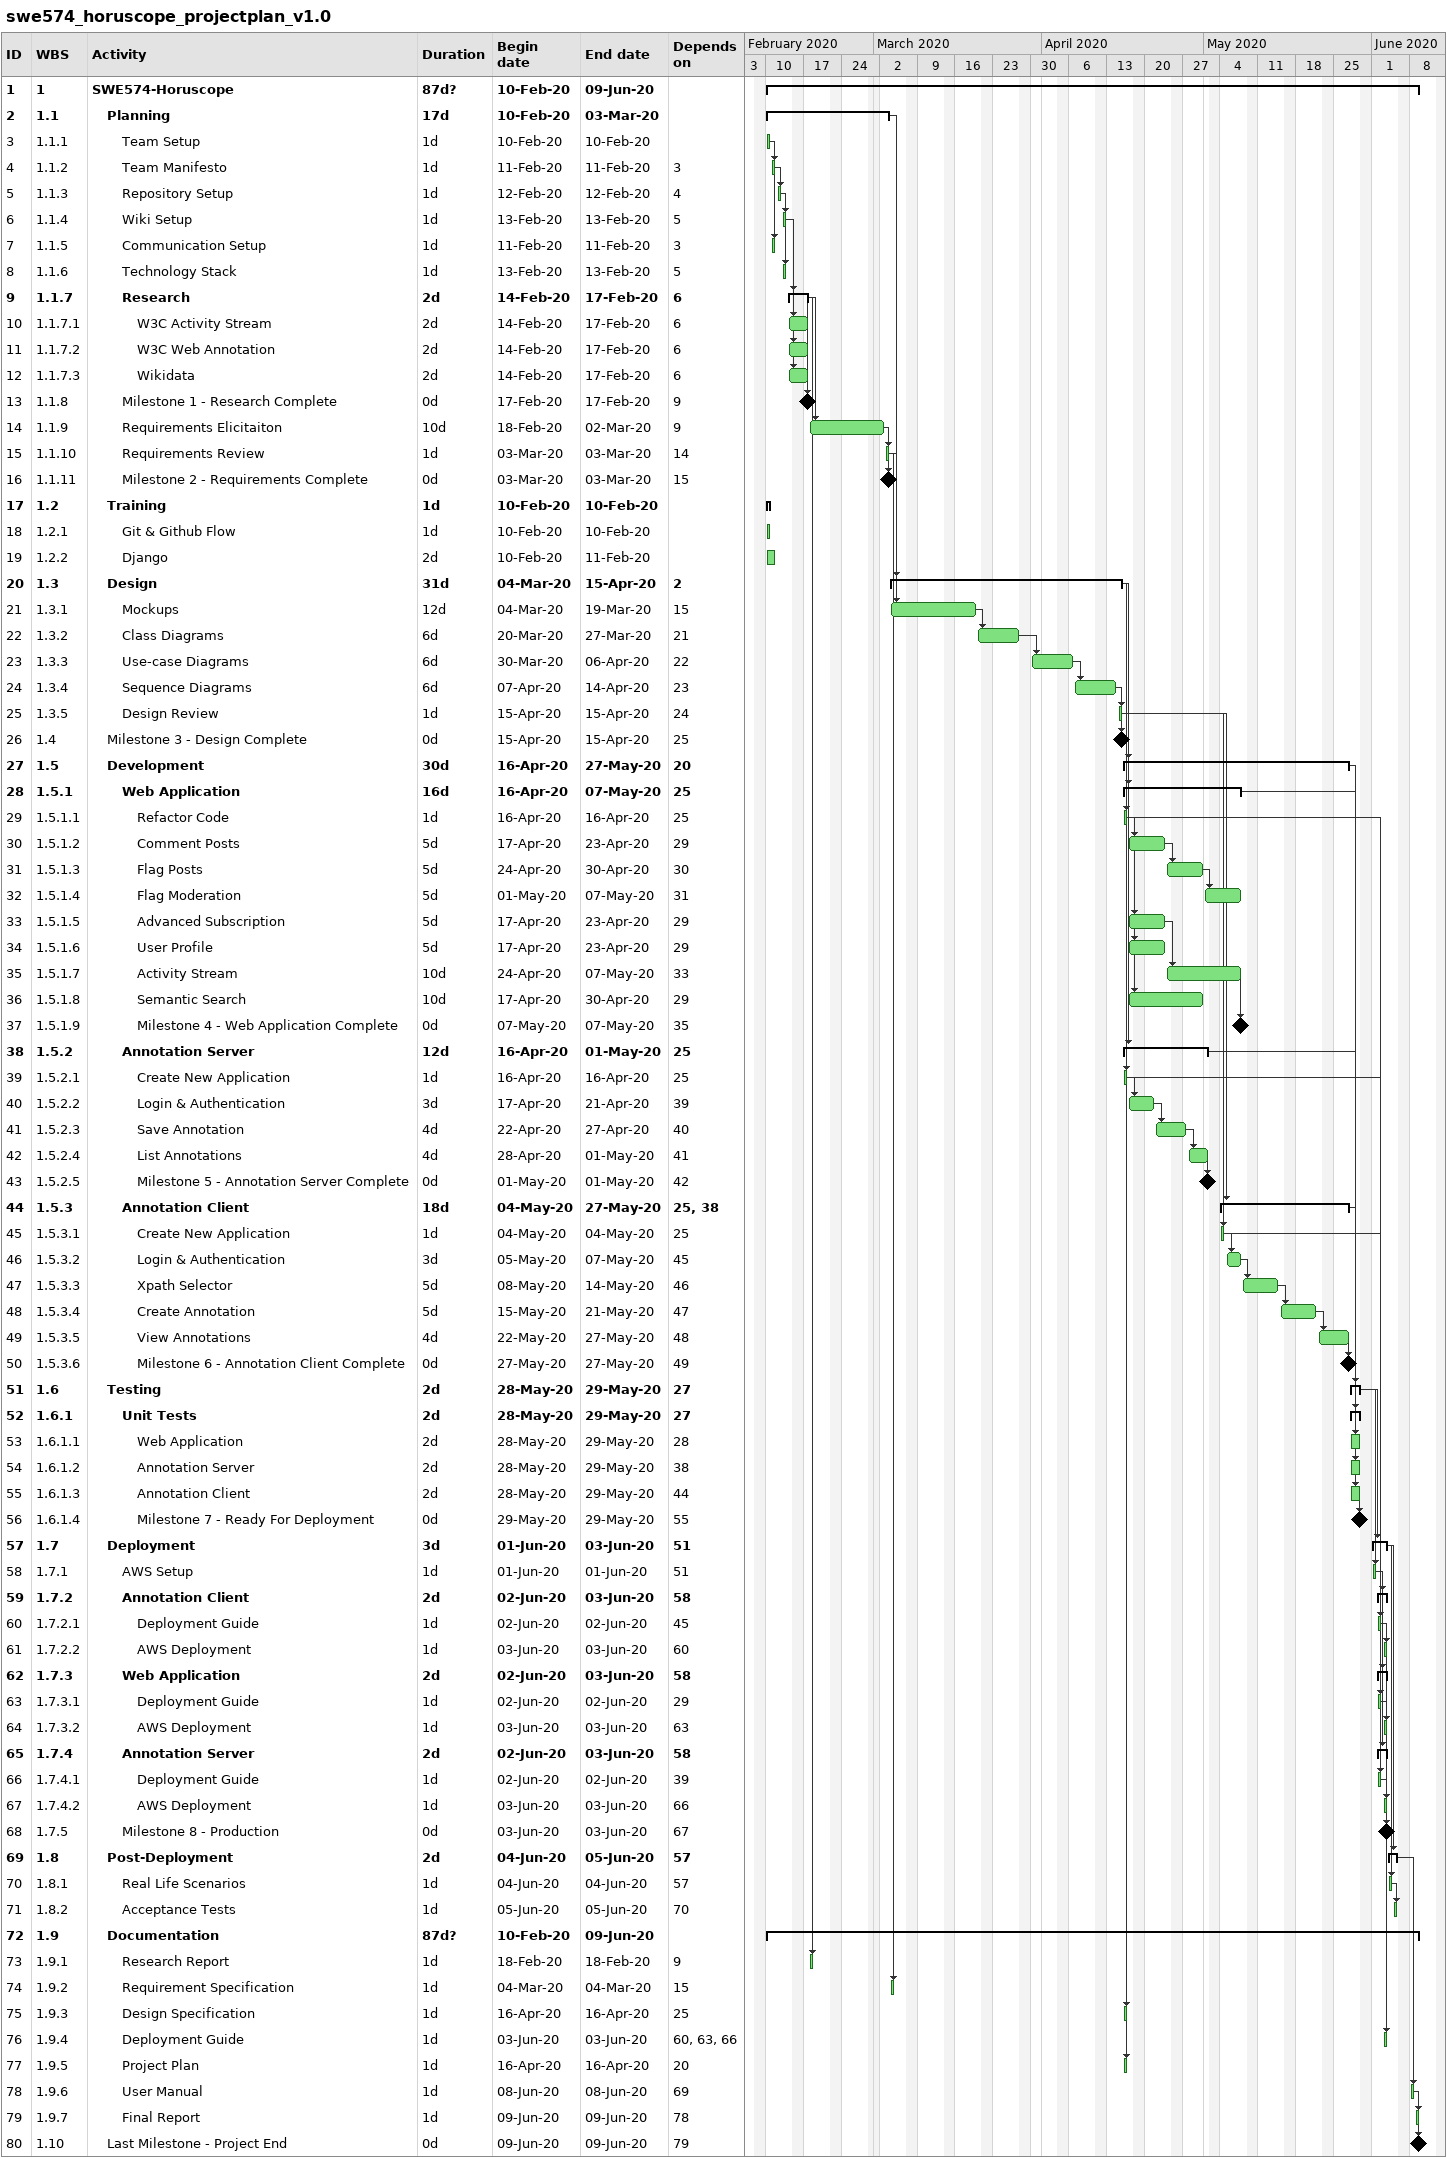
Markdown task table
swe574_horuscope_projectplan_v1.0

| ID | WBS | Task | Duration | Start | Finish | Predecessors |
|---|---|---|---|---|---|---|
| 1 | 1 | **SWE574-Horuscope** | 87d? | 2020-02-10 | 2020-06-09 |  |
| 2 | 1.1 | **Planning** | 17d | 2020-02-10 | 2020-03-03 |  |
| 3 | 1.1.1 | Team Setup | 1d | 2020-02-10 | 2020-02-10 |  |
| 4 | 1.1.2 | Team Manifesto | 1d | 2020-02-11 | 2020-02-11 | 3 |
| 5 | 1.1.3 | Repository Setup | 1d | 2020-02-12 | 2020-02-12 | 4 |
| 6 | 1.1.4 | Wiki Setup | 1d | 2020-02-13 | 2020-02-13 | 5 |
| 7 | 1.1.5 | Communication Setup | 1d | 2020-02-11 | 2020-02-11 | 3 |
| 8 | 1.1.6 | Technology Stack | 1d | 2020-02-13 | 2020-02-13 | 5 |
| 9 | 1.1.7 | **Research** | 2d | 2020-02-14 | 2020-02-17 | 6 |
| 10 | 1.1.7.1 | W3C Activity Stream | 2d | 2020-02-14 | 2020-02-17 | 6 |
| 11 | 1.1.7.2 | W3C Web Annotation | 2d | 2020-02-14 | 2020-02-17 | 6 |
| 12 | 1.1.7.3 | Wikidata | 2d | 2020-02-14 | 2020-02-17 | 6 |
| 13 | 1.1.8 | Milestone 1 - Research Complete | 0d | 2020-02-17 | 2020-02-17 | 9 |
| 14 | 1.1.9 | Requirements Elicitaiton | 10d | 2020-02-18 | 2020-03-02 | 9 |
| 15 | 1.1.10 | Requirements Review | 1d | 2020-03-03 | 2020-03-03 | 14 |
| 16 | 1.1.11 | Milestone 2 - Requirements Complete | 0d | 2020-03-03 | 2020-03-03 | 15 |
| 17 | 1.2 | **Training** | 1d | 2020-02-10 | 2020-02-10 |  |
| 18 | 1.2.1 | Git & Github Flow | 1d | 2020-02-10 | 2020-02-10 |  |
| 19 | 1.2.2 | Django | 2d | 2020-02-10 | 2020-02-11 |  |
| 20 | 1.3 | **Design** | 31d | 2020-03-04 | 2020-04-15 | 2 |
| 21 | 1.3.1 | Mockups | 12d | 2020-03-04 | 2020-03-19 | 15 |
| 22 | 1.3.2 | Class Diagrams | 6d | 2020-03-20 | 2020-03-27 | 21 |
| 23 | 1.3.3 | Use-case Diagrams | 6d | 2020-03-30 | 2020-04-06 | 22 |
| 24 | 1.3.4 | Sequence Diagrams | 6d | 2020-04-07 | 2020-04-14 | 23 |
| 25 | 1.3.5 | Design Review | 1d | 2020-04-15 | 2020-04-15 | 24 |
| 26 | 1.4 | Milestone 3 - Design Complete | 0d | 2020-04-15 | 2020-04-15 | 25 |
| 27 | 1.5 | **Development** | 30d | 2020-04-16 | 2020-05-27 | 20 |
| 28 | 1.5.1 | **Web Application** | 16d | 2020-04-16 | 2020-05-07 | 25 |
| 29 | 1.5.1.1 | Refactor Code | 1d | 2020-04-16 | 2020-04-16 | 25 |
| 30 | 1.5.1.2 | Comment Posts | 5d | 2020-04-17 | 2020-04-23 | 29 |
| 31 | 1.5.1.3 | Flag Posts | 5d | 2020-04-24 | 2020-04-30 | 30 |
| 32 | 1.5.1.4 | Flag Moderation | 5d | 2020-05-01 | 2020-05-07 | 31 |
| 33 | 1.5.1.5 | Advanced Subscription | 5d | 2020-04-17 | 2020-04-23 | 29 |
| 34 | 1.5.1.6 | User Profile | 5d | 2020-04-17 | 2020-04-23 | 29 |
| 35 | 1.5.1.7 | Activity Stream | 10d | 2020-04-24 | 2020-05-07 | 33 |
| 36 | 1.5.1.8 | Semantic Search | 10d | 2020-04-17 | 2020-04-30 | 29 |
| 37 | 1.5.1.9 | Milestone 4 - Web Application Complete | 0d | 2020-05-07 | 2020-05-07 | 35 |
| 38 | 1.5.2 | **Annotation Server** | 12d | 2020-04-16 | 2020-05-01 | 25 |
| 39 | 1.5.2.1 | Create New Application | 1d | 2020-04-16 | 2020-04-16 | 25 |
| 40 | 1.5.2.2 | Login & Authentication | 3d | 2020-04-17 | 2020-04-21 | 39 |
| 41 | 1.5.2.3 | Save Annotation | 4d | 2020-04-22 | 2020-04-27 | 40 |
| 42 | 1.5.2.4 | List Annotations | 4d | 2020-04-28 | 2020-05-01 | 41 |
| 43 | 1.5.2.5 | Milestone 5 - Annotation Server Complete | 0d | 2020-05-01 | 2020-05-01 | 42 |
| 44 | 1.5.3 | **Annotation Client** | 18d | 2020-05-04 | 2020-05-27 | 25, 38 |
| 45 | 1.5.3.1 | Create New Application | 1d | 2020-05-04 | 2020-05-04 | 25 |
| 46 | 1.5.3.2 | Login & Authentication | 3d | 2020-05-05 | 2020-05-07 | 45 |
| 47 | 1.5.3.3 | Xpath Selector | 5d | 2020-05-08 | 2020-05-14 | 46 |
| 48 | 1.5.3.4 | Create Annotation | 5d | 2020-05-15 | 2020-05-21 | 47 |
| 49 | 1.5.3.5 | View Annotations | 4d | 2020-05-22 | 2020-05-27 | 48 |
| 50 | 1.5.3.6 | Milestone 6 - Annotation Client Complete | 0d | 2020-05-27 | 2020-05-27 | 49 |
| 51 | 1.6 | **Testing** | 2d | 2020-05-28 | 2020-05-29 | 27 |
| 52 | 1.6.1 | **Unit Tests** | 2d | 2020-05-28 | 2020-05-29 | 27 |
| 53 | 1.6.1.1 | Web Application | 2d | 2020-05-28 | 2020-05-29 | 28 |
| 54 | 1.6.1.2 | Annotation Server | 2d | 2020-05-28 | 2020-05-29 | 38 |
| 55 | 1.6.1.3 | Annotation Client | 2d | 2020-05-28 | 2020-05-29 | 44 |
| 56 | 1.6.1.4 | Milestone 7 - Ready For Deployment | 0d | 2020-05-29 | 2020-05-29 | 55 |
| 57 | 1.7 | **Deployment** | 3d | 2020-06-01 | 2020-06-03 | 51 |
| 58 | 1.7.1 | AWS Setup | 1d | 2020-06-01 | 2020-06-01 | 51 |
| 59 | 1.7.2 | **Annotation Client** | 2d | 2020-06-02 | 2020-06-03 | 58 |
| 60 | 1.7.2.1 | Deployment Guide | 1d | 2020-06-02 | 2020-06-02 | 45 |
| 61 | 1.7.2.2 | AWS Deployment | 1d | 2020-06-03 | 2020-06-03 | 60 |
| 62 | 1.7.3 | **Web Application** | 2d | 2020-06-02 | 2020-06-03 | 58 |
| 63 | 1.7.3.1 | Deployment Guide | 1d | 2020-06-02 | 2020-06-02 | 29 |
| 64 | 1.7.3.2 | AWS Deployment | 1d | 2020-06-03 | 2020-06-03 | 63 |
| 65 | 1.7.4 | **Annotation Server** | 2d | 2020-06-02 | 2020-06-03 | 58 |
| 66 | 1.7.4.1 | Deployment Guide | 1d | 2020-06-02 | 2020-06-02 | 39 |
| 67 | 1.7.4.2 | AWS Deployment | 1d | 2020-06-03 | 2020-06-03 | 66 |
| 68 | 1.7.5 | Milestone 8 - Production | 0d | 2020-06-03 | 2020-06-03 | 67 |
| 69 | 1.8 | **Post-Deployment** | 2d | 2020-06-04 | 2020-06-05 | 57 |
| 70 | 1.8.1 | Real Life Scenarios | 1d | 2020-06-04 | 2020-06-04 | 57 |
| 71 | 1.8.2 | Acceptance Tests | 1d | 2020-06-05 | 2020-06-05 | 70 |
| 72 | 1.9 | **Documentation** | 87d? | 2020-02-10 | 2020-06-09 |  |
| 73 | 1.9.1 | Research Report | 1d | 2020-02-18 | 2020-02-18 | 9 |
| 74 | 1.9.2 | Requirement Specification | 1d | 2020-03-04 | 2020-03-04 | 15 |
| 75 | 1.9.3 | Design Specification | 1d | 2020-04-16 | 2020-04-16 | 25 |
| 76 | 1.9.4 | Deployment Guide | 1d | 2020-06-03 | 2020-06-03 | 60, 63, 66 |
| 77 | 1.9.5 | Project Plan | 1d | 2020-04-16 | 2020-04-16 | 20 |
| 78 | 1.9.6 | User Manual | 1d | 2020-06-08 | 2020-06-08 | 69 |
| 79 | 1.9.7 | Final Report | 1d | 2020-06-09 | 2020-06-09 | 78 |
| 80 | 1.10 | Last Milestone - Project End | 0d | 2020-06-09 | 2020-06-09 | 79 |
